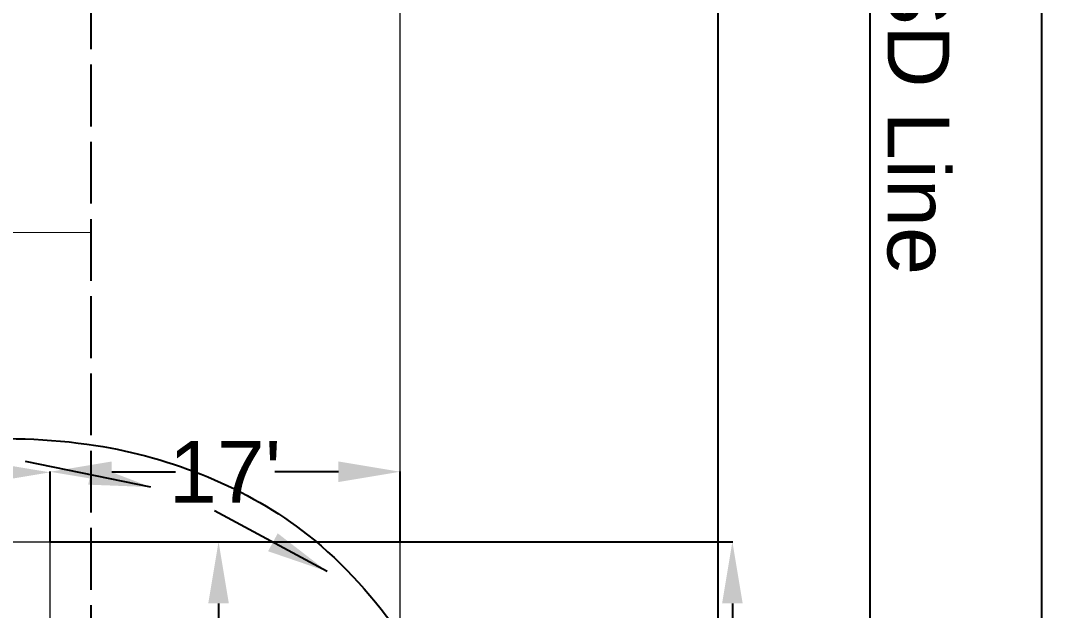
# Model space of a CAD drawing. Header units: inches. Extents: x 24644 to 29599, y 4928 to 7841.
# Drawn here: x 26571 to 27173, y 6790 to 7134 of the extents above; entities that cross this region are included whole.
import ezdxf

# ---------------------------------------------------------------- set-up
doc = ezdxf.new("R2010")
doc.units = ezdxf.units.IN
doc.header["$LTSCALE"] = 10
doc.header["$MEASUREMENT"] = 0
doc.linetypes.add('ACAD_ISO02W100', pattern=[15, 12, -3])
doc.layers.get('Defpoints').update_dxf_attribs({"linetype": 'ACAD_ISO02W100'})
doc.layers.add('Boundary', color=12, linetype='Continuous', lineweight=0)
for name, color, linetype in [('Existing contour', 30, 'Continuous'), ('New contour', 80, 'Continuous'), ('SD LINE', 4, 'Continuous'), ('TEXT', 7, 'Continuous')]:
    doc.layers.add(name, color=color, linetype=linetype)
doc.styles.get("Standard").update_dxf_attribs({"font": 'arial.ttf'})
doc.dimstyles.get("Standard").update_dxf_attribs({"dimtxt": 36, "dimasz": 36, "dimexe": 0.18, "dimexo": 0.0625, "dimgap": 0.09, "dimtad": 0, "dimtih": 1, "dimtoh": 1, "dimdec": 0, "dimzin": 0, "dimdsep": 46, "dimlunit": 3, "dimtxsty": 'Standard', "dimcen": 0.09, "dimadec": 0, "dimazin": 0, "dimtfac": 1, "dimtdec": 0, "dimtofl": 0, "dimtmove": 0, "dimatfit": 3, "dimfxl": 1, "dimtolj": 1, "dimtzin": 0, "dimarcsym": 0})

# ---------------------------------------------------------------- blocks, each defined once
blk = doc.blocks.new('*D68')
at = {"layer": 'Defpoints', "color": 0, "transparency": 16777216}
for p in [(26587.71, 6830.1), (26985.31, 6830.1), (26587.71, 5750.1)]:
    blk.add_point(p, dxfattribs=at)
at = {"layer": 'TEXT', "color": 0, "lineweight": -2, "transparency": 16777216}
for p, q in [((26587.77, 6830.1), (26985.49, 6830.1)), ((26985.31, 6794.1), (26985.31, 6308.57)), ((26985.31, 5786.1), (26985.31, 6271.63)), ((26587.77, 5750.1), (26985.49, 5750.1))]:
    blk.add_line(p, q, dxfattribs=at)
at = {"layer": 'TEXT', "color": 0, "transparency": 16777216}
for points in [[(26979.31, 6794.1), (26991.31, 6794.1), (26985.31, 6830.1)], [(26979.31, 5786.1), (26991.31, 5786.1), (26985.31, 5750.1)]]:
    blk.add_solid(points, dxfattribs=at)
at = {"layer": 'TEXT', "color": 0, "transparency": 16777216, "insert": (26985.31, 6290.1), "char_height": 36, "attachment_point": 5}
blk.add_mtext("\\A1;90'", dxfattribs=at)
blk = doc.blocks.new('*D80')
at = {"layer": 'Defpoints', "color": 0, "transparency": 16777216}
for p in [(26131.39, 6870.51), (26131.39, 6830.1), (26587.71, 6830.1)]:
    blk.add_point(p, dxfattribs=at)
at = {"layer": 'TEXT', "color": 0, "lineweight": -2, "transparency": 16777216}
for p, q in [((26131.39, 6830.16), (26131.39, 6870.69)), ((26167.39, 6870.51), (26328.92, 6870.51)), ((26551.71, 6870.51), (26390.17, 6870.51)), ((26587.71, 6830.16), (26587.71, 6870.69))]:
    blk.add_line(p, q, dxfattribs=at)
at = {"layer": 'TEXT', "color": 0, "transparency": 16777216}
for points in [[(26167.39, 6876.51), (26167.39, 6864.51), (26131.39, 6870.51)], [(26551.71, 6876.51), (26551.71, 6864.51), (26587.71, 6870.51)]]:
    blk.add_solid(points, dxfattribs=at)
at = {"layer": 'TEXT', "color": 0, "transparency": 16777216, "insert": (26359.55, 6870.51), "char_height": 36, "attachment_point": 5}
blk.add_mtext("\\A1;38'", dxfattribs=at)
blk = doc.blocks.new('*D83')
at = {"layer": 'Defpoints', "color": 0, "transparency": 16777216}
for p in [(26791.71, 6870.85), (26587.71, 6831.6), (26791.71, 6830.1)]:
    blk.add_point(p, dxfattribs=at)
at = {"layer": 'TEXT', "color": 0, "lineweight": -2, "transparency": 16777216}
for p, q in [((26587.71, 6831.66), (26587.71, 6871.03)), ((26623.71, 6870.85), (26660.76, 6870.85)), ((26755.71, 6870.85), (26718.65, 6870.85)), ((26791.71, 6830.16), (26791.71, 6871.03))]:
    blk.add_line(p, q, dxfattribs=at)
at = {"layer": 'TEXT', "color": 0, "transparency": 16777216}
for points in [[(26623.71, 6876.85), (26623.71, 6864.85), (26587.71, 6870.85)], [(26755.71, 6876.85), (26755.71, 6864.85), (26791.71, 6870.85)]]:
    blk.add_solid(points, dxfattribs=at)
at = {"layer": 'TEXT', "color": 0, "transparency": 16777216, "insert": (26689.71, 6870.85), "char_height": 36, "attachment_point": 5}
blk.add_mtext("\\A1;17'", dxfattribs=at)
blk = doc.blocks.new('*D84')
at = {"layer": 'Defpoints', "color": 0, "transparency": 16777216}
for p in [(26587.71, 6830.1), (26685.92, 6830.1), (26587.71, 6230.1)]:
    blk.add_point(p, dxfattribs=at)
at = {"layer": 'TEXT', "color": 0, "lineweight": -2, "transparency": 16777216}
for p, q in [((26587.77, 6830.1), (26686.1, 6830.1)), ((26685.92, 6794.1), (26685.92, 6548.57)), ((26685.92, 6266.1), (26685.92, 6511.63)), ((26587.77, 6230.1), (26686.1, 6230.1))]:
    blk.add_line(p, q, dxfattribs=at)
at = {"layer": 'TEXT', "color": 0, "transparency": 16777216}
for points in [[(26679.92, 6794.1), (26691.92, 6794.1), (26685.92, 6830.1)], [(26679.92, 6266.1), (26691.92, 6266.1), (26685.92, 6230.1)]]:
    blk.add_solid(points, dxfattribs=at)
at = {"layer": 'TEXT', "color": 0, "transparency": 16777216, "insert": (26685.92, 6530.1), "char_height": 36, "attachment_point": 5}
blk.add_mtext("\\A1;50'", dxfattribs=at)
blk = doc.blocks.new('*D90')
at = {"layer": 'Defpoints', "color": 0, "transparency": 16777216}
for p in [(26791.71, 7472.58), (26791.71, 5452.1), (27165.5, 5452.1)]:
    blk.add_point(p, dxfattribs=at)
at = {"layer": 'TEXT', "color": 0, "lineweight": -2, "transparency": 16777216}
for p, q in [((26791.77, 7472.58), (27165.68, 7472.58)), ((27165.5, 7436.58), (27165.5, 6480.81)), ((27165.5, 5488.1), (27165.5, 6443.87)), ((26791.77, 5452.1), (27165.68, 5452.1))]:
    blk.add_line(p, q, dxfattribs=at)
at = {"layer": 'TEXT', "color": 0, "transparency": 16777216}
for points in [[(27159.5, 7436.58), (27171.5, 7436.58), (27165.5, 7472.58)], [(27159.5, 5488.1), (27171.5, 5488.1), (27165.5, 5452.1)]]:
    blk.add_solid(points, dxfattribs=at)
at = {"layer": 'TEXT', "color": 0, "transparency": 16777216, "insert": (27165.5, 6462.34), "char_height": 36, "attachment_point": 5}
blk.add_mtext('\\A1;168\'-4"', dxfattribs=at)

msp = doc.modelspace()

# ---------------------------------------------------------------- linework, layer by layer
at = {"layer": 'Boundary'}
for p, q in [((26791.71, 5452.1), (26791.71, 7472.58)), ((26040.98, 6830.1), (26611.71, 6830.1)), ((26587.71, 5750.1), (26587.71, 6830.1))]:
    msp.add_line(p, q, dxfattribs=at)
at = {"layer": 'Boundary', "linetype": 'ACAD_ISO02W100', "lineweight": -3, "ltscale": 0.3}
msp.add_line((26611.71, 5452.1), (26611.71, 7468.58), dxfattribs=at)
at = {"layer": 'Boundary'}
msp.add_lwpolyline([(26611.71, 7010.34), (26311.59, 7009.75), (26311.59, 7319.36), (26611.71, 7319.95)], dxfattribs=at)
at = {"layer": 'Existing contour', "linetype": 'ACAD_ISO02W100'}
msp.add_spline([(25194.01, 6943.34), (25279.13, 6929.62), (25375.23, 6899.45), (25457.6, 6874.77), (25498.78, 6869.28), (25594.88, 6828.14), (25759.62, 6784.26), (26097.34, 6652.61), (26316.99, 6452.38), (26476.24, 6394.79), (26791.71, 6290.56), (26956.73, 6238.45), (27118.73, 6183.59), (27242.28, 6131.48), (27497.24, 5908.57)], degree=3, dxfattribs=at)
at = {"layer": 'New contour'}
msp.add_spline([(25388.13, 6894.69), (25639.12, 7006.72), (25704.39, 7082.1), (25774.12, 7168.58), (25888.5, 7279.83), (25926.55, 7291.55), (25963.44, 7295.47), (25977.7, 7295.19), (26003.98, 7294.18), (26046.08, 7288.36), (26087.15, 7279.83), (26111.36, 7269.17), (26136.52, 7245.19), (26167.21, 7195), (26176.39, 7092.09), (26181.54, 6951.27), (26230.19, 6880.69), (26291.79, 6875.21), (26449.71, 6883.43), (26614.35, 6886.17), (26737.84, 6834.09), (26833.88, 6702.51), (26910.71, 6477.74), (26952.62, 6239.77)], degree=3, dxfattribs=at)
at = {"layer": 'SD LINE'}
for p, q in [((27065.32, 7481.99), (27065.32, 5399.58)), ((26976.92, 7473.42), (26976.92, 5404.42))]:
    msp.add_line(p, q, dxfattribs=at)

# ---------------------------------------------------------------- texts
at = {"layer": 'TEXT', "insert": (27111.79, 7252.56), "char_height": 36.0628, "attachment_point": 1, "rotation": 270}
msp.add_mtext_dynamic_manual_height_columns('18" SD Line', width=1267.1374, gutter_width=1, heights=[0], dxfattribs=at)

# ---------------------------------------------------------------- dimensions: what is measured, and where the dimension line sits
at = {"layer": 'TEXT'}
for base, p1, p2, picture, middle in [((27165.5, 5452.1), (26791.71, 7472.58), (26791.71, 5452.1), '*D90', (27165.5, 6462.34)), ((26985.31, 6830.1), (26587.71, 5750.1), (26587.71, 6830.1), '*D68', (26985.31, 6290.1)), ((26685.92, 6830.1), (26587.71, 6230.1), (26587.71, 6830.1), '*D84', (26685.92, 6530.1))]:
    dim = msp.add_linear_dim(base=base, p1=p1, p2=p2, angle=90, dimstyle='Standard', dxfattribs=at)
    dim.commit()
    dim.dimension.update_dxf_attribs({"geometry": picture, "text_midpoint": middle})
for base, p1, p2, picture, middle in [((26131.39, 6870.51), (26587.71, 6830.1), (26131.39, 6830.1), '*D80', (26359.55, 6870.51)), ((26791.71, 6870.85), (26587.71, 6831.6), (26791.71, 6830.1), '*D83', (26689.71, 6870.85))]:
    dim = msp.add_linear_dim(base=base, p1=p1, p2=p2, dimstyle='Standard', dxfattribs=at)
    dim.commit()
    dim.dimension.update_dxf_attribs({"geometry": picture, "text_midpoint": middle})

# ---------------------------------------------------------------- leaders
at = {"layer": 'SD LINE'}
for points in [[(26646.44, 6861.92), (26573.42, 6876.85)], [(26749.29, 6812.7), (26683.65, 6848)]]:
    msp.add_leader(points, dimstyle='Standard', override={"dimgap": 0.09, "dimtad": 0}, dxfattribs=at)

doc.saveas('drawing.dxf')
